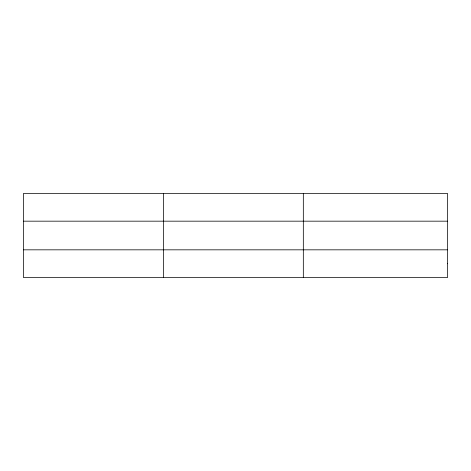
<?xml version="1.0" encoding="UTF-8"?>
<svg xmlns="http://www.w3.org/2000/svg" width="471" height="471" viewBox="0 0 471 471"><rect width="100%" height="100%" fill="white"/><g stroke="black" fill="none" stroke-linecap="round" stroke-linejoin="round"><path stroke-width="0.71" d="M163.437 277.643L163.437 193.357M303.324 277.643L303.324 193.357M23.55 221.17L447.45 221.17M23.55 249.83L447.45 249.83M447.45 263.736L447.45 277.643L23.55 277.643L23.55 193.357L447.45 193.357L447.45 263.736"/></g></svg>
